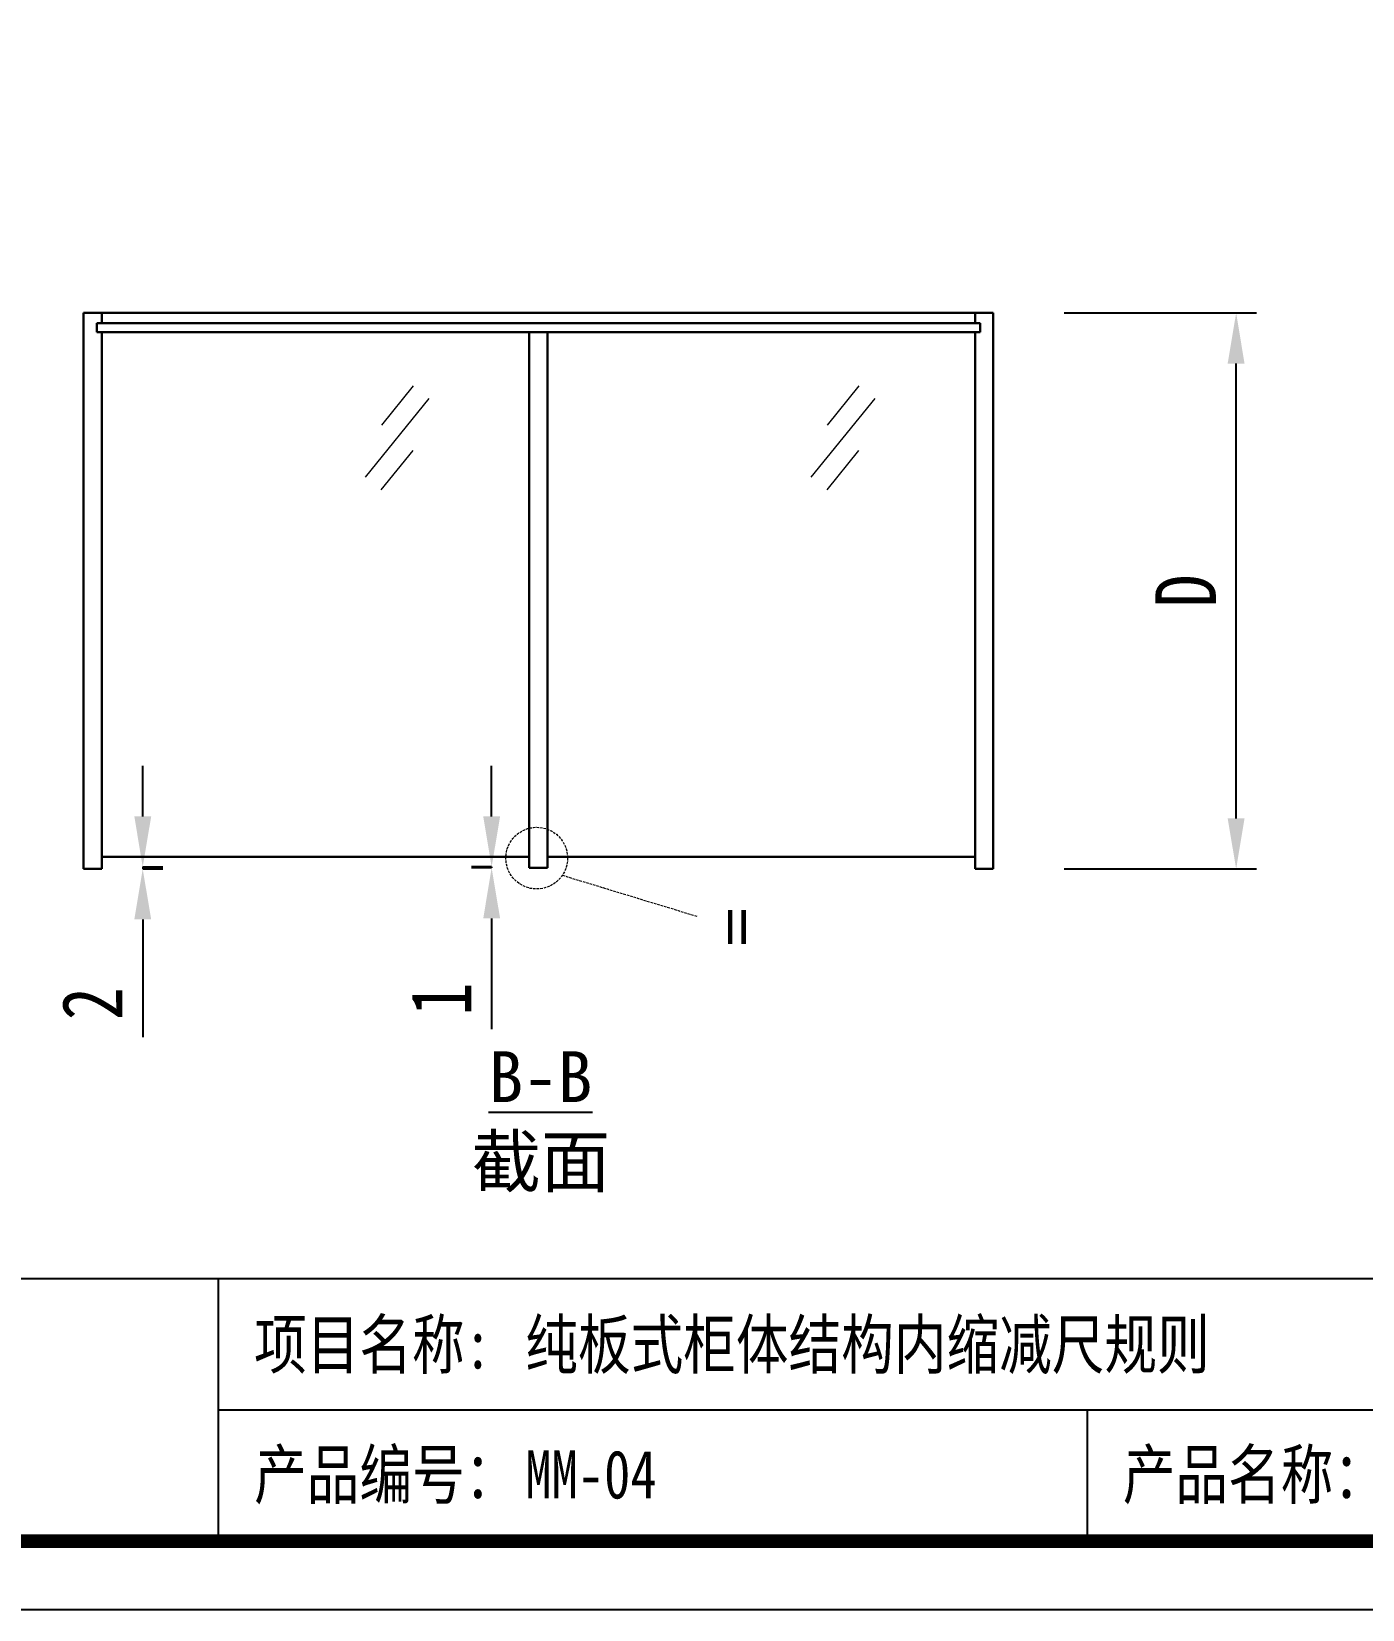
# Model space of a CAD drawing. Header units: millimetres. Extents: x 0 to 1097966, y -63096 to 223085.
# Drawn here: x 339763.8 to 339895.5, y -54349.4 to -54193.3 of the extents above; entities that cross this region are included whole.
import ezdxf

# ---------------------------------------------------------------- set-up
doc = ezdxf.new("R2010")
doc.units = ezdxf.units.MM
doc.linetypes.add('DASH', pattern=[0.35, 0.25, -0.1])
doc.layers.add('DZ-文字说明', color=1, linetype='Continuous')
doc.styles.add('DZ-宋体2.5', font='', dxfattribs={"width": 0.8, "height": 2.5})
doc.styles.add('TEXT', font='', dxfattribs={"width": 0.8})
doc.styles.add('宋体', font='')
doc.styles.get('DZ-宋体2.5').set_extended_font_data('SimSun')
doc.styles.get('TEXT').set_extended_font_data('SimSun')
doc.styles.get('宋体').set_extended_font_data('SimSun')
doc.dimstyles.new('副本 (2) (2) ISO-25', dxfattribs={"dimtxt": 18, "dimasz": 13, "dimexe": 6, "dimexo": 12, "dimgap": 6, "dimtad": 1, "dimtxsty": 'TEXT', "dimcen": 2.5, "dimclrd": 5, "dimclre": 5, "dimclrt": 5, "dimadec": 0, "dimazin": 0, "dimtfac": 1, "dimtmove": 0, "dimatfit": 3, "dimldrblk": 'BOXFILLED', "dimfxl": 1.25, "dimarcsym": 0})

# ---------------------------------------------------------------- blocks, each defined once
blk = doc.blocks.new('*D372')
at = {"color": 5, "lineweight": -2, "transparency": 16777216}
for p, q in [((339865.94, -54221.1), (339884.97, -54221.1)), ((339882.97, -54271.1), (339882.97, -54226.1)), ((339865.94, -54276.1), (339884.97, -54276.1))]:
    blk.add_line(p, q, dxfattribs=at)
at = {"color": 5, "transparency": 16777216}
for points in [[(339882.13, -54226.1), (339883.8, -54226.1), (339882.97, -54221.1)], [(339882.13, -54271.1), (339883.8, -54271.1), (339882.97, -54276.1)]]:
    blk.add_solid(points, dxfattribs=at)
at = {"layer": 'Defpoints', "color": 0, "transparency": 16777216}
for p in [(339858.94, -54221.1), (339882.97, -54221.1), (339858.94, -54276.1)]:
    blk.add_point(p, dxfattribs=at)
at = {"color": 5, "transparency": 16777216, "insert": (339877.97, -54248.6), "char_height": 6, "attachment_point": 5, "rotation": 90, "style": 'TEXT'}
blk.add_mtext('D', dxfattribs=at)
blk = doc.blocks.new('_BoxFilled')
at = {"color": 0, "linetype": 'ByBlock', "lineweight": -2}
blk.add_line((-0.5, 0), (-1, 0), dxfattribs=at)
at = {"color": 0, "linetype": 'ByBlock'}
blk.add_solid([(-0.5, 0.5), (0.5, 0.5), (-0.5, -0.5), (0.5, -0.5)], dxfattribs=at)
blk = doc.blocks.new('*D373')
at = {"color": 5, "lineweight": -2, "transparency": 16777216}
for p, q in [((339809.31, -54270.9), (339809.31, -54265.9)), ((339809.31, -54275.9), (339807.31, -54275.9)), ((339809.31, -54276), (339807.31, -54276)), ((339809.31, -54275.9), (339809.31, -54276)), ((339809.31, -54281), (339809.31, -54291.94))]:
    blk.add_line(p, q, dxfattribs=at)
at = {"color": 5, "transparency": 16777216}
for points in [[(339808.48, -54270.9), (339810.15, -54270.9), (339809.31, -54275.9)], [(339808.48, -54281), (339810.15, -54281), (339809.31, -54276)]]:
    blk.add_solid(points, dxfattribs=at)
at = {"layer": 'Defpoints', "color": 0, "transparency": 16777216}
for p in [(339809.31, -54276), (339813.04, -54275.9), (339813.04, -54276)]:
    blk.add_point(p, dxfattribs=at)
at = {"color": 5, "transparency": 16777216, "insert": (339804.31, -54288.97), "char_height": 6, "attachment_point": 5, "rotation": 90, "style": 'TEXT'}
blk.add_mtext('1', dxfattribs=at)
blk = doc.blocks.new('*D374')
at = {"color": 5, "lineweight": -2, "transparency": 16777216}
for p, q in [((339774.79, -54270.9), (339774.79, -54265.9)), ((339774.79, -54275.9), (339776.79, -54275.9)), ((339774.79, -54275.9), (339774.79, -54276.1)), ((339774.79, -54276.1), (339776.79, -54276.1)), ((339774.79, -54281.1), (339774.79, -54292.74))]:
    blk.add_line(p, q, dxfattribs=at)
at = {"color": 5, "transparency": 16777216}
for points in [[(339773.96, -54270.9), (339775.63, -54270.9), (339774.79, -54275.9)], [(339773.96, -54281.1), (339775.63, -54281.1), (339774.79, -54276.1)]]:
    blk.add_solid(points, dxfattribs=at)
at = {"layer": 'Defpoints', "color": 0, "transparency": 16777216}
for p in [(339770.74, -54275.9), (339770.74, -54276.1), (339774.79, -54276.1)]:
    blk.add_point(p, dxfattribs=at)
at = {"color": 5, "transparency": 16777216, "insert": (339769.79, -54289.42), "char_height": 6, "attachment_point": 5, "rotation": 90, "style": 'TEXT'}
blk.add_mtext('2', dxfattribs=at)

msp = doc.modelspace()

# ---------------------------------------------------------------- linework, layer by layer
at = {"lineweight": 30}
for p, q in [((339768.937, -54221.098), (339768.937, -54276.098)), ((339768.937, -54221.098), (339858.937, -54221.098)), ((339770.237, -54222.098), (339770.237, -54222.998)), ((339770.237, -54222.098), (339857.637, -54222.098)), ((339770.737, -54221.098), (339770.737, -54222.098)), ((339857.137, -54221.098), (339857.137, -54222.098)), ((339857.637, -54222.098), (339857.637, -54222.998)), ((339858.937, -54221.098), (339858.937, -54276.098)), ((339770.237, -54222.998), (339857.637, -54222.998)), ((339770.737, -54222.998), (339770.737, -54276.098)), ((339813.037, -54222.998), (339813.037, -54275.998)), ((339814.837, -54222.998), (339814.837, -54275.998)), ((339857.137, -54222.998), (339857.137, -54276.098)), ((339770.737, -54274.898), (339813.037, -54274.898)), ((339814.837, -54274.898), (339857.137, -54274.898)), ((339768.937, -54276.098), (339770.737, -54276.098)), ((339813.037, -54275.998), (339814.837, -54275.998)), ((339857.137, -54276.098), (339858.937, -54276.098))]:
    msp.add_line(p, q, dxfattribs=at)
at = {"color": 251, "lineweight": 5, "true_color": 0x636466}
for p, q in [((339801.556, -54228.297), (339798.403, -54232.198)), ((339845.656, -54228.297), (339842.503, -54232.198)), ((339803.111, -54229.554), (339796.806, -54237.356)), ((339847.211, -54229.554), (339840.906, -54237.356)), ((339801.514, -54234.712), (339798.361, -54238.613)), ((339845.614, -54234.712), (339842.461, -54238.613))]:
    msp.add_line(p, q, dxfattribs=at)
at = {"color": 251, "linetype": 'DASH', "lineweight": 13, "true_color": 0x636466}
msp.add_line((339816.31, -54276.726), (339829.644, -54280.788), dxfattribs=at)
msp.add_lwpolyline([(339686.218, -54349.356), (340253.218, -54349.356), (340253.218, -53948.406), (339686.218, -53948.406)], close=True)
at = {"const_width": 1.35}
msp.add_lwpolyline([(339692.968, -54342.606), (340246.468, -54342.606), (340246.468, -53955.156), (339692.968, -53955.156)], close=True, dxfattribs=at)
at = {"color": 251, "linetype": 'DASH', "lineweight": 13, "true_color": 0x636466}
msp.add_circle((339813.772, -54275.03), 3.052, dxfattribs=at)
at = {"layer": 'DZ-文字说明', "color": 7}
for p, q in [((339782.299, -54342.606), (339782.299, -54316.628)), ((339782.299, -54329.617), (340246.468, -54329.617)), ((339868.217, -54329.617), (339868.217, -54342.606))]:
    msp.add_line(p, q, dxfattribs=at)
msp.add_lwpolyline([(339692.968, -54316.628), (340246.468, -54316.628), (340246.468, -54342.606), (339692.968, -54342.606)], close=True, dxfattribs=at)

# ---------------------------------------------------------------- texts
at = {"style": 'DZ-宋体2.5', "width": 0.8}
for s, p in [('项目名称:', (339785.813, -54325.523)), ('产品编号：', (339785.813, -54338.398)), ('产品名称：', (339871.757, -54338.389))]:
    msp.add_text(s, height=4.7732, dxfattribs=at).set_placement(p)
at = {"color": 251, "linetype": 'DASH', "lineweight": 13, "true_color": 0x636466, "insert": (339831.285, -54281.835), "char_height": 3.3539, "width": 4.17765, "attachment_point": 4, "style": '宋体'}
msp.add_mtext('{\\C256;Ⅱ}', dxfattribs=at)
at = {"color": 4, "insert": (339804.862, -54301.118), "char_height": 5.03079, "width": 18.6579, "attachment_point": 4, "style": '宋体'}
msp.add_mtext('\\pi4.14445;{\\L\\C256;B-B\\P\\pi2.45354;\\l截面}', dxfattribs=at)
at = {"color": 2, "style": 'DZ-宋体2.5', "width": 0.8}
for tag, p in [('纯板式柜体结构内缩减尺规则', (339812.646, -54325.523)), ('MM-04', (339812.646, -54338.38))]:
    msp.add_attdef(tag, p, '', height=4.773, dxfattribs=at)

# ---------------------------------------------------------------- dimensions: what is measured, and where the dimension line sits
for base, p1, p2, text, picture, middle in [((339882.965, -54221.098), (339858.937, -54276.098), (339858.937, -54221.098), 'D', '*D372', (339877.965, -54248.598)), ((339774.792, -54276.098), (339770.737, -54275.898), (339770.737, -54276.098), '2', '*D374', (339769.792, -54289.418)), ((339809.314, -54275.998), (339813.037, -54275.898), (339813.037, -54275.998), '1', '*D373', (339804.314, -54288.972))]:
    dim = msp.add_linear_dim(base=base, p1=p1, p2=p2, angle=90, text=text, dimstyle='副本 (2) (2) ISO-25', override={"dimtxt": 6, "dimasz": 5, "dimexe": 2, "dimexo": 7, "dimgap": 2, "dimfxl": 30, "dimfxlon": 1})
    dim.commit()
    dim.dimension.update_dxf_attribs({"geometry": picture, "text_midpoint": middle})

doc.saveas('drawing.dxf')
